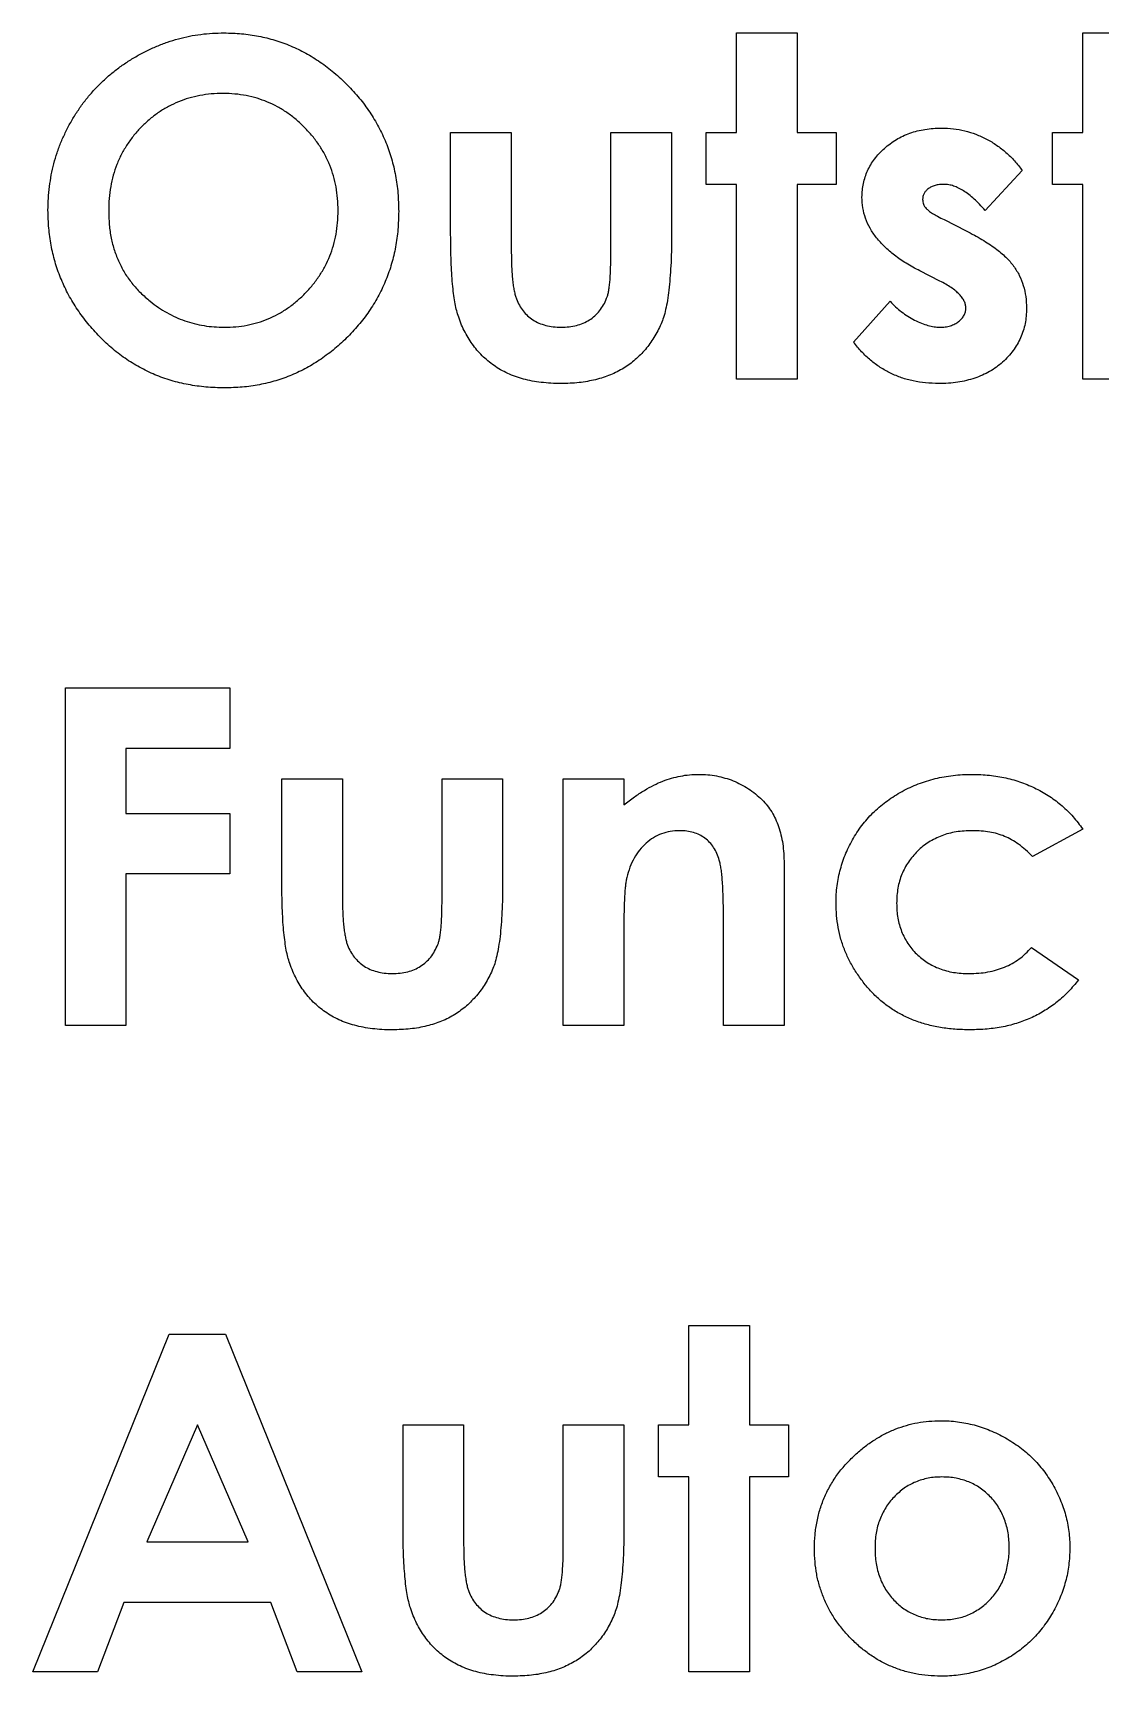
# Model space of a CAD drawing. Header units: millimetres. Extents: x -51 to 558, y -75 to 27.
# Drawn here: x 0.07 to 11.13, y -20.14 to -3.11 of the extents above; entities that cross this region are included whole.
import ezdxf

# ---------------------------------------------------------------- set-up
doc = ezdxf.new("R2010")
doc.units = ezdxf.units.MM

msp = doc.modelspace()

# ---------------------------------------------------------------- linework, layer by layer
at = {"color": 7, "linetype": 'Continuous', "lineweight": 25}
for p, q in [((7.359, -3.109), (7.987, -3.109)), ((7.359, -4.141), (7.359, -3.109)), ((7.987, -3.109), (7.987, -4.141)), ((10.949, -3.109), (11.577, -3.109)), ((10.949, -4.141), (10.949, -3.109)), ((4.397, -4.141), (5.026, -4.141)), ((4.397, -5.198), (4.397, -4.141)), ((5.026, -4.141), (5.026, -5.369)), ((6.058, -4.141), (6.686, -4.141)), ((6.058, -5.39), (6.058, -4.141)), ((6.686, -4.141), (6.686, -5.216)), ((7.045, -4.679), (7.045, -4.141)), ((7.045, -4.141), (7.359, -4.141)), ((7.987, -4.141), (8.391, -4.141)), ((8.391, -4.141), (8.391, -4.679)), ((10.635, -4.679), (10.635, -4.141)), ((10.635, -4.141), (10.949, -4.141)), ((10.321, -4.536), (9.936, -4.949)), ((7.359, -4.679), (7.045, -4.679)), ((7.359, -6.699), (7.359, -4.679)), ((7.987, -4.679), (7.987, -6.699)), ((8.391, -4.679), (7.987, -4.679)), ((10.949, -4.679), (10.635, -4.679)), ((10.949, -6.699), (10.949, -4.679)), ((9.511, -5.045), (9.739, -5.16)), ((9.467, -5.681), (9.259, -5.576)), ((8.571, -6.314), (8.951, -5.891)), ((7.987, -6.699), (7.359, -6.699)), ((11.577, -6.699), (10.949, -6.699)), ((0.404, -9.897), (2.109, -9.897)), ((0.404, -13.397), (0.404, -9.897)), ((2.109, -9.897), (2.109, -10.526)), ((1.032, -10.526), (1.032, -11.199)), ((2.109, -10.526), (1.032, -10.526)), ((2.647, -10.84), (3.276, -10.84)), ((2.647, -11.896), (2.647, -10.84)), ((3.276, -10.84), (3.276, -12.067)), ((4.308, -10.84), (4.936, -10.84)), ((4.308, -12.088), (4.308, -10.84)), ((4.936, -10.84), (4.936, -11.915)), ((5.564, -10.84), (6.192, -10.84)), ((5.564, -13.397), (5.564, -10.84)), ((6.192, -10.84), (6.192, -11.11)), ((1.032, -11.199), (2.109, -11.199)), ((2.109, -11.199), (2.109, -11.827)), ((10.949, -11.361), (10.428, -11.647)), ((7.853, -11.72), (7.853, -13.397)), ((2.109, -11.827), (1.032, -11.827)), ((1.032, -11.827), (1.032, -13.397)), ((6.192, -12.379), (6.192, -13.397)), ((7.224, -13.397), (7.224, -12.287)), ((10.416, -12.59), (10.904, -12.925)), ((1.032, -13.397), (0.404, -13.397)), ((6.192, -13.397), (5.564, -13.397)), ((7.853, -13.397), (7.224, -13.397)), ((6.865, -16.506), (7.494, -16.506)), ((6.865, -17.538), (6.865, -16.506)), ((7.494, -16.506), (7.494, -17.538)), ((0.067, -20.096), (1.481, -16.596)), ((1.481, -16.596), (2.064, -16.596)), ((2.064, -16.596), (3.478, -20.096)), ((1.772, -17.535), (1.248, -18.75)), ((2.297, -18.75), (1.772, -17.535)), ((3.904, -17.538), (4.532, -17.538)), ((3.904, -18.595), (3.904, -17.538)), ((4.532, -17.538), (4.532, -18.766)), ((5.564, -17.538), (6.192, -17.538)), ((5.564, -18.787), (5.564, -17.538)), ((6.192, -17.538), (6.192, -18.613)), ((6.551, -18.077), (6.551, -17.538)), ((6.551, -17.538), (6.865, -17.538)), ((7.494, -17.538), (7.897, -17.538)), ((7.897, -17.538), (7.897, -18.077)), ((6.865, -18.077), (6.551, -18.077)), ((6.865, -20.096), (6.865, -18.077)), ((7.494, -18.077), (7.494, -20.096)), ((7.897, -18.077), (7.494, -18.077)), ((1.248, -18.75), (2.297, -18.75)), ((1.01, -19.378), (0.738, -20.096)), ((2.535, -19.378), (1.01, -19.378)), ((2.807, -20.096), (2.535, -19.378)), ((0.738, -20.096), (0.067, -20.096)), ((3.478, -20.096), (2.807, -20.096)), ((7.494, -20.096), (6.865, -20.096))]:
    msp.add_line(p, q, dxfattribs=at)
for points, knots in [([(0.224, -4.947), (0.225, -4.906), (0.226, -4.824), (0.239, -4.702), (0.257, -4.582), (0.284, -4.465), (0.317, -4.351), (0.36, -4.239), (0.409, -4.13), (0.466, -4.023), (0.529, -3.921), (0.598, -3.823), (0.673, -3.732), (0.754, -3.645), (0.841, -3.564), (0.932, -3.488), (1.031, -3.419), (1.133, -3.355), (1.24, -3.296), (1.35, -3.247), (1.461, -3.204), (1.575, -3.17), (1.69, -3.142), (1.808, -3.123), (1.928, -3.111), (2.008, -3.11), (2.049, -3.109)], [0, 0, 0, 0, 0.043114, 0.085683, 0.127594, 0.169059, 0.210432, 0.251811, 0.293444, 0.335381, 0.377477, 0.418688, 0.459873, 0.500873, 0.541873, 0.583212, 0.624763, 0.666988, 0.70937, 0.751103, 0.792568, 0.833545, 0.874827, 0.916018, 0.957859, 1, 1, 1, 1]), ([(2.049, -3.109), (2.11, -3.111), (2.23, -3.114), (2.406, -3.14), (2.577, -3.182), (2.74, -3.241), (2.897, -3.317), (3.048, -3.41), (3.191, -3.52), (3.327, -3.646), (3.452, -3.782), (3.56, -3.929), (3.652, -4.082), (3.729, -4.243), (3.787, -4.412), (3.828, -4.588), (3.854, -4.771), (3.857, -4.896), (3.859, -4.959)], [0, 0, 0, 0, 0.063396, 0.125157, 0.185649, 0.245977, 0.306108, 0.367351, 0.429902, 0.49454, 0.559373, 0.62241, 0.684357, 0.745807, 0.80743, 0.869996, 0.933928, 1, 1, 1, 1]), ([(2.039, -3.737), (1.998, -3.738), (1.917, -3.74), (1.799, -3.757), (1.685, -3.783), (1.576, -3.822), (1.473, -3.87), (1.374, -3.929), (1.281, -4), (1.193, -4.08), (1.114, -4.169), (1.044, -4.264), (0.985, -4.365), (0.936, -4.472), (0.899, -4.585), (0.872, -4.703), (0.856, -4.828), (0.854, -4.912), (0.853, -4.956)], [0, 0, 0, 0, 0.064609, 0.127512, 0.188521, 0.248708, 0.308598, 0.368812, 0.429888, 0.492802, 0.555743, 0.617485, 0.678969, 0.740198, 0.80236, 0.866245, 0.931707, 1, 1, 1, 1]), ([(3.231, -4.951), (3.23, -4.909), (3.227, -4.827), (3.211, -4.707), (3.184, -4.591), (3.146, -4.481), (3.097, -4.375), (3.037, -4.274), (2.966, -4.178), (2.885, -4.089), (2.797, -4.006), (2.702, -3.935), (2.604, -3.873), (2.499, -3.824), (2.391, -3.785), (2.278, -3.757), (2.16, -3.741), (2.08, -3.738), (2.039, -3.737)], [0, 0, 0, 0, 0.0659391, 0.1297911, 0.1921752, 0.253617, 0.3147191, 0.3762823, 0.438973, 0.5031747, 0.5673295, 0.629651, 0.6906499, 0.7512376, 0.8117541, 0.8727878, 0.9355396, 1, 1, 1, 1]), ([(8.66, -4.812), (8.661, -4.788), (8.662, -4.74), (8.674, -4.67), (8.692, -4.602), (8.717, -4.537), (8.75, -4.475), (8.79, -4.415), (8.838, -4.359), (8.892, -4.305), (8.952, -4.257), (9.016, -4.214), (9.084, -4.177), (9.157, -4.147), (9.233, -4.124), (9.314, -4.108), (9.398, -4.098), (9.456, -4.097), (9.485, -4.096)], [0, 0, 0, 0, 0.05994, 0.117671, 0.174928, 0.2318, 0.288964, 0.34788, 0.407953, 0.471049, 0.534885, 0.597952, 0.661311, 0.725346, 0.790908, 0.857857, 0.927407, 1, 1, 1, 1]), ([(9.485, -4.096), (9.526, -4.097), (9.607, -4.1), (9.726, -4.122), (9.842, -4.158), (9.952, -4.208), (10.057, -4.271), (10.154, -4.347), (10.244, -4.434), (10.295, -4.502), (10.321, -4.536)], [0, 0, 0, 0, 0.124574, 0.247257, 0.369333, 0.493143, 0.618176, 0.742425, 0.869285, 1, 1, 1, 1]), ([(9.511, -4.679), (9.495, -4.68), (9.464, -4.681), (9.419, -4.689), (9.38, -4.703), (9.347, -4.723), (9.321, -4.747), (9.302, -4.774), (9.29, -4.804), (9.289, -4.825), (9.288, -4.836)], [0, 0, 0, 0, 0.161884, 0.309957, 0.442911, 0.569225, 0.685244, 0.791551, 0.893167, 1, 1, 1, 1]), ([(9.936, -4.949), (9.917, -4.927), (9.88, -4.887), (9.824, -4.832), (9.769, -4.785), (9.715, -4.747), (9.663, -4.717), (9.611, -4.696), (9.561, -4.682), (9.528, -4.68), (9.511, -4.679)], [0, 0, 0, 0, 0.165956, 0.317411, 0.45695, 0.583327, 0.699846, 0.806829, 0.906116, 1, 1, 1, 1]), ([(9.259, -5.576), (9.212, -5.55), (9.121, -5.502), (8.999, -5.418), (8.895, -5.329), (8.81, -5.236), (8.742, -5.137), (8.695, -5.033), (8.665, -4.924), (8.662, -4.85), (8.66, -4.812)], [0, 0, 0, 0, 0.157, 0.301381, 0.433469, 0.556161, 0.67109, 0.781738, 0.890052, 1, 1, 1, 1]), ([(9.288, -4.836), (9.29, -4.852), (9.294, -4.887), (9.32, -4.926), (9.355, -4.955), (9.394, -4.983), (9.448, -5.013), (9.489, -5.034), (9.511, -5.045)], [0, 0, 0, 0, 0.152784, 0.317008, 0.424889, 0.573382, 0.764472, 1, 1, 1, 1]), ([(2.054, -6.788), (1.989, -6.787), (1.863, -6.784), (1.678, -6.757), (1.5, -6.716), (1.332, -6.655), (1.172, -6.578), (1.02, -6.484), (0.877, -6.372), (0.743, -6.245), (0.622, -6.106), (0.516, -5.96), (0.425, -5.807), (0.352, -5.647), (0.294, -5.482), (0.254, -5.309), (0.229, -5.13), (0.226, -5.009), (0.224, -4.947)], [0, 0, 0, 0, 0.0667487, 0.131152, 0.1937322, 0.2553255, 0.3163882, 0.3780269, 0.4404057, 0.5045574, 0.5686583, 0.6309862, 0.6922881, 0.7526154, 0.8131995, 0.8740161, 0.9361584, 1, 1, 1, 1]), ([(0.853, -4.956), (0.854, -5.004), (0.857, -5.098), (0.876, -5.235), (0.91, -5.364), (0.958, -5.486), (1.018, -5.6), (1.093, -5.706), (1.181, -5.804), (1.249, -5.862), (1.283, -5.891)], [0, 0, 0, 0, 0.134807, 0.264199, 0.388462, 0.509942, 0.63041, 0.750671, 0.873455, 1, 1, 1, 1]), ([(2.051, -6.16), (2.092, -6.159), (2.171, -6.157), (2.287, -6.141), (2.399, -6.113), (2.506, -6.075), (2.609, -6.026), (2.707, -5.965), (2.799, -5.894), (2.887, -5.813), (2.968, -5.724), (3.038, -5.628), (3.098, -5.528), (3.146, -5.422), (3.185, -5.312), (3.211, -5.196), (3.228, -5.075), (3.23, -4.993), (3.231, -4.951)], [0, 0, 0, 0, 0.064147, 0.126212, 0.186841, 0.246936, 0.307256, 0.368151, 0.430071, 0.493875, 0.557981, 0.62087, 0.682525, 0.744036, 0.805889, 0.868968, 0.933247, 1, 1, 1, 1]), ([(3.859, -4.959), (3.857, -5.022), (3.854, -5.146), (3.829, -5.327), (3.788, -5.501), (3.73, -5.668), (3.655, -5.828), (3.565, -5.98), (3.456, -6.124), (3.334, -6.26), (3.199, -6.383), (3.057, -6.491), (2.907, -6.583), (2.75, -6.659), (2.586, -6.717), (2.415, -6.759), (2.236, -6.784), (2.115, -6.787), (2.054, -6.788)], [0, 0, 0, 0, 0.065722, 0.129508, 0.191722, 0.253161, 0.314316, 0.375952, 0.43862, 0.502973, 0.567129, 0.629552, 0.690477, 0.751072, 0.811668, 0.872929, 0.935501, 1, 1, 1, 1]), ([(4.474, -6.037), (4.467, -6.016), (4.454, -5.97), (4.439, -5.894), (4.427, -5.807), (4.415, -5.708), (4.407, -5.597), (4.402, -5.474), (4.398, -5.34), (4.398, -5.246), (4.397, -5.198)], [0, 0, 0, 0, 0.078489, 0.169084, 0.27382, 0.391507, 0.522919, 0.668204, 0.826661, 1, 1, 1, 1]), ([(6.686, -5.216), (6.686, -5.269), (6.686, -5.371), (6.68, -5.518), (6.671, -5.651), (6.661, -5.771), (6.645, -5.879), (6.627, -5.973), (6.606, -6.055), (6.587, -6.103), (6.578, -6.126)], [0, 0, 0, 0, 0.173509, 0.332669, 0.477542, 0.608237, 0.725864, 0.83063, 0.921266, 1, 1, 1, 1]), ([(9.739, -5.16), (9.767, -5.175), (9.824, -5.204), (9.902, -5.25), (9.975, -5.294), (10.041, -5.34), (10.099, -5.386), (10.15, -5.432), (10.194, -5.478), (10.244, -5.54), (10.293, -5.622), (10.335, -5.729), (10.361, -5.843), (10.364, -5.923), (10.365, -5.963)], [0, 0, 0, 0, 0.089724, 0.174082, 0.252553, 0.325977, 0.394598, 0.457803, 0.516846, 0.571622, 0.676719, 0.781024, 0.887781, 1, 1, 1, 1]), ([(5.026, -5.369), (5.026, -5.397), (5.026, -5.453), (5.029, -5.532), (5.033, -5.604), (5.038, -5.67), (5.046, -5.729), (5.055, -5.781), (5.065, -5.826), (5.082, -5.877), (5.108, -5.932), (5.147, -5.991), (5.194, -6.042), (5.249, -6.085), (5.313, -6.119), (5.383, -6.142), (5.46, -6.158), (5.514, -6.159), (5.542, -6.16)], [0, 0, 0, 0, 0.079209, 0.152021, 0.21846, 0.279211, 0.333765, 0.382147, 0.424476, 0.461742, 0.528577, 0.592159, 0.655492, 0.719257, 0.784372, 0.852388, 0.923237, 1, 1, 1, 1]), ([(6.014, -5.86), (6.018, -5.85), (6.026, -5.827), (6.034, -5.787), (6.042, -5.74), (6.048, -5.685), (6.052, -5.622), (6.055, -5.552), (6.057, -5.473), (6.058, -5.418), (6.058, -5.39)], [0, 0, 0, 0, 0.070118, 0.154778, 0.255145, 0.371211, 0.504546, 0.652553, 0.818173, 1, 1, 1, 1]), ([(9.737, -5.963), (9.736, -5.951), (9.735, -5.927), (9.721, -5.89), (9.699, -5.854), (9.669, -5.818), (9.631, -5.783), (9.584, -5.748), (9.529, -5.713), (9.488, -5.692), (9.467, -5.681)], [0, 0, 0, 0, 0.0880833, 0.180852, 0.2823447, 0.395671, 0.5219055, 0.6653045, 0.8242263, 1, 1, 1, 1]), ([(1.283, -5.891), (1.311, -5.913), (1.367, -5.955), (1.456, -6.01), (1.547, -6.056), (1.642, -6.094), (1.74, -6.124), (1.841, -6.145), (1.946, -6.158), (2.016, -6.159), (2.051, -6.16)], [0, 0, 0, 0, 0.127991, 0.253098, 0.376184, 0.498936, 0.621526, 0.745707, 0.871575, 1, 1, 1, 1]), ([(5.542, -6.16), (5.57, -6.159), (5.623, -6.158), (5.701, -6.143), (5.772, -6.119), (5.836, -6.087), (5.893, -6.043), (5.942, -5.991), (5.984, -5.929), (6.004, -5.884), (6.014, -5.86)], [0, 0, 0, 0, 0.139609, 0.269396, 0.393097, 0.513048, 0.63087, 0.750168, 0.871652, 1, 1, 1, 1]), ([(8.951, -5.891), (8.97, -5.911), (9.007, -5.949), (9.069, -6.001), (9.134, -6.047), (9.204, -6.087), (9.274, -6.118), (9.342, -6.142), (9.405, -6.157), (9.446, -6.159), (9.465, -6.16)], [0, 0, 0, 0, 0.135983, 0.26997, 0.405476, 0.542301, 0.67431, 0.792959, 0.90173, 1, 1, 1, 1]), ([(5.54, -6.744), (5.505, -6.743), (5.437, -6.742), (5.337, -6.732), (5.242, -6.72), (5.153, -6.698), (5.068, -6.672), (4.989, -6.64), (4.915, -6.602), (4.846, -6.558), (4.782, -6.509), (4.723, -6.456), (4.669, -6.397), (4.62, -6.334), (4.576, -6.266), (4.536, -6.194), (4.502, -6.118), (4.483, -6.064), (4.474, -6.037)], [0, 0, 0, 0, 0.0757025, 0.1481241, 0.2174373, 0.2837142, 0.347492, 0.4094563, 0.4694236, 0.5283211, 0.5866309, 0.6441636, 0.7013207, 0.7592287, 0.8175474, 0.876646, 0.9373422, 1, 1, 1, 1]), ([(6.578, -6.126), (6.567, -6.15), (6.544, -6.198), (6.505, -6.266), (6.463, -6.33), (6.416, -6.39), (6.365, -6.445), (6.312, -6.496), (6.253, -6.543), (6.191, -6.585), (6.124, -6.622), (6.053, -6.655), (5.978, -6.682), (5.899, -6.705), (5.815, -6.722), (5.727, -6.735), (5.635, -6.742), (5.572, -6.743), (5.54, -6.744)], [0, 0, 0, 0, 0.062332, 0.123038, 0.182379, 0.241301, 0.29909, 0.356854, 0.414585, 0.47302, 0.531768, 0.592415, 0.654416, 0.71783, 0.784562, 0.853315, 0.92484, 1, 1, 1, 1]), ([(10.365, -5.963), (10.364, -5.991), (10.363, -6.044), (10.352, -6.123), (10.332, -6.198), (10.305, -6.27), (10.27, -6.339), (10.227, -6.403), (10.177, -6.465), (10.118, -6.522), (10.054, -6.575), (9.983, -6.619), (9.909, -6.658), (9.828, -6.689), (9.742, -6.714), (9.651, -6.731), (9.554, -6.742), (9.488, -6.743), (9.454, -6.744)], [0, 0, 0, 0, 0.061038, 0.119467, 0.177091, 0.233802, 0.290658, 0.348169, 0.406675, 0.467463, 0.529305, 0.591162, 0.653843, 0.717507, 0.783634, 0.852605, 0.92441, 1, 1, 1, 1]), ([(9.465, -6.16), (9.485, -6.16), (9.522, -6.159), (9.575, -6.147), (9.622, -6.128), (9.662, -6.102), (9.695, -6.072), (9.719, -6.038), (9.734, -6.001), (9.736, -5.976), (9.737, -5.963)], [0, 0, 0, 0, 0.156876, 0.30156, 0.436096, 0.564305, 0.685772, 0.795668, 0.897268, 1, 1, 1, 1]), ([(9.454, -6.744), (9.409, -6.742), (9.321, -6.739), (9.192, -6.72), (9.07, -6.686), (8.956, -6.638), (8.848, -6.578), (8.747, -6.503), (8.653, -6.415), (8.598, -6.348), (8.571, -6.314)], [0, 0, 0, 0, 0.132113, 0.259326, 0.382032, 0.502496, 0.623101, 0.745417, 0.869866, 1, 1, 1, 1]), ([(6.192, -11.11), (6.228, -11.083), (6.297, -11.029), (6.401, -10.961), (6.499, -10.906), (6.594, -10.863), (6.686, -10.833), (6.779, -10.811), (6.872, -10.797), (6.935, -10.796), (6.966, -10.795)], [0, 0, 0, 0, 0.15958, 0.304989, 0.436681, 0.556242, 0.668759, 0.779379, 0.889778, 1, 1, 1, 1]), ([(6.966, -10.795), (6.998, -10.796), (7.061, -10.797), (7.153, -10.809), (7.24, -10.831), (7.325, -10.859), (7.406, -10.897), (7.484, -10.942), (7.557, -10.996), (7.602, -11.038), (7.625, -11.058)], [0, 0, 0, 0, 0.131105, 0.257369, 0.381171, 0.503299, 0.625248, 0.747811, 0.872434, 1, 1, 1, 1]), ([(8.391, -12.128), (8.392, -12.098), (8.393, -12.038), (8.401, -11.949), (8.415, -11.862), (8.436, -11.777), (8.461, -11.693), (8.492, -11.612), (8.529, -11.532), (8.571, -11.454), (8.619, -11.379), (8.671, -11.308), (8.727, -11.241), (8.788, -11.179), (8.854, -11.121), (8.923, -11.066), (8.998, -11.016), (9.076, -10.97), (9.158, -10.928), (9.243, -10.893), (9.33, -10.863), (9.419, -10.838), (9.511, -10.818), (9.605, -10.805), (9.702, -10.796), (9.767, -10.795), (9.8, -10.795)], [0, 0, 0, 0, 0.04178, 0.082754, 0.123414, 0.164008, 0.203946, 0.244108, 0.284806, 0.325652, 0.366693, 0.407226, 0.447431, 0.487721, 0.528074, 0.568874, 0.610175, 0.652259, 0.694677, 0.737185, 0.779671, 0.822317, 0.865682, 0.909495, 0.954337, 1, 1, 1, 1]), ([(9.8, -10.795), (9.831, -10.795), (9.891, -10.796), (9.981, -10.803), (10.067, -10.815), (10.152, -10.831), (10.234, -10.851), (10.314, -10.878), (10.391, -10.908), (10.49, -10.953), (10.608, -11.021), (10.736, -11.118), (10.851, -11.232), (10.916, -11.318), (10.949, -11.361)], [0, 0, 0, 0, 0.068895, 0.135875, 0.201161, 0.265919, 0.329296, 0.391813, 0.45391, 0.515787, 0.637804, 0.757893, 0.877979, 1, 1, 1, 1]), ([(7.625, -11.058), (7.643, -11.078), (7.68, -11.117), (7.726, -11.184), (7.765, -11.257), (7.798, -11.336), (7.822, -11.423), (7.84, -11.516), (7.851, -11.616), (7.852, -11.685), (7.853, -11.72)], [0, 0, 0, 0, 0.111198, 0.22321, 0.337546, 0.456528, 0.581244, 0.713405, 0.852659, 1, 1, 1, 1]), ([(6.771, -11.378), (6.738, -11.38), (6.674, -11.383), (6.582, -11.408), (6.497, -11.449), (6.421, -11.506), (6.353, -11.577), (6.297, -11.662), (6.252, -11.758), (6.232, -11.828), (6.222, -11.865)], [0, 0, 0, 0, 0.123024, 0.240658, 0.35739, 0.477137, 0.600009, 0.725225, 0.857762, 1, 1, 1, 1]), ([(7.224, -12.287), (7.224, -12.251), (7.224, -12.181), (7.222, -12.082), (7.218, -11.992), (7.215, -11.912), (7.208, -11.841), (7.202, -11.78), (7.192, -11.729), (7.18, -11.674), (7.159, -11.614), (7.125, -11.552), (7.083, -11.499), (7.033, -11.455), (6.977, -11.42), (6.913, -11.396), (6.844, -11.381), (6.796, -11.379), (6.771, -11.378)], [0, 0, 0, 0, 0.093679, 0.179518, 0.256937, 0.32593, 0.387213, 0.440139, 0.484952, 0.522188, 0.586422, 0.647004, 0.704202, 0.760716, 0.817414, 0.875213, 0.935194, 1, 1, 1, 1]), ([(9.803, -11.378), (9.775, -11.379), (9.719, -11.38), (9.637, -11.39), (9.56, -11.406), (9.486, -11.429), (9.417, -11.46), (9.352, -11.496), (9.291, -11.539), (9.235, -11.589), (9.185, -11.644), (9.14, -11.702), (9.103, -11.765), (9.072, -11.83), (9.048, -11.9), (9.031, -11.974), (9.021, -12.051), (9.02, -12.104), (9.019, -12.131)], [0, 0, 0, 0, 0.07011, 0.1372, 0.201727, 0.264377, 0.325827, 0.387007, 0.447549, 0.508966, 0.569917, 0.629749, 0.689227, 0.748302, 0.808949, 0.870235, 0.933905, 1, 1, 1, 1]), ([(10.428, -11.647), (10.405, -11.624), (10.359, -11.578), (10.285, -11.52), (10.213, -11.471), (10.139, -11.436), (10.063, -11.409), (9.982, -11.391), (9.895, -11.38), (9.834, -11.379), (9.803, -11.378)], [0, 0, 0, 0, 0.143846, 0.276507, 0.399014, 0.513165, 0.625101, 0.742651, 0.867304, 1, 1, 1, 1]), ([(2.724, -12.736), (2.717, -12.714), (2.704, -12.669), (2.689, -12.593), (2.677, -12.506), (2.665, -12.406), (2.657, -12.296), (2.652, -12.173), (2.648, -12.039), (2.648, -11.945), (2.647, -11.896)], [0, 0, 0, 0, 0.078489, 0.169084, 0.27382, 0.391507, 0.522919, 0.668204, 0.826661, 1, 1, 1, 1]), ([(4.936, -11.915), (4.936, -11.968), (4.936, -12.07), (4.93, -12.217), (4.921, -12.35), (4.911, -12.47), (4.895, -12.578), (4.877, -12.672), (4.856, -12.754), (4.837, -12.802), (4.828, -12.825)], [0, 0, 0, 0, 0.173509, 0.332669, 0.477542, 0.608237, 0.725864, 0.83063, 0.921266, 1, 1, 1, 1]), ([(6.222, -11.865), (6.219, -11.876), (6.214, -11.902), (6.209, -11.945), (6.203, -11.996), (6.2, -12.056), (6.196, -12.124), (6.194, -12.202), (6.193, -12.288), (6.192, -12.348), (6.192, -12.379)], [0, 0, 0, 0, 0.06792, 0.151476, 0.251213, 0.366854, 0.500124, 0.650932, 0.816647, 1, 1, 1, 1]), ([(3.276, -12.067), (3.276, -12.096), (3.276, -12.151), (3.279, -12.231), (3.283, -12.303), (3.288, -12.369), (3.296, -12.428), (3.305, -12.48), (3.315, -12.525), (3.332, -12.576), (3.358, -12.631), (3.397, -12.69), (3.444, -12.74), (3.499, -12.784), (3.563, -12.818), (3.633, -12.841), (3.71, -12.857), (3.764, -12.858), (3.792, -12.859)], [0, 0, 0, 0, 0.079209, 0.152021, 0.21846, 0.279211, 0.333765, 0.382147, 0.424476, 0.461742, 0.528577, 0.592159, 0.655492, 0.719257, 0.784372, 0.852388, 0.923237, 1, 1, 1, 1]), ([(4.264, -12.559), (4.268, -12.548), (4.276, -12.525), (4.284, -12.486), (4.292, -12.439), (4.298, -12.384), (4.302, -12.321), (4.305, -12.25), (4.307, -12.172), (4.308, -12.117), (4.308, -12.088)], [0, 0, 0, 0, 0.070118, 0.154778, 0.255145, 0.371211, 0.504546, 0.652553, 0.818173, 1, 1, 1, 1]), ([(9.781, -13.442), (9.728, -13.441), (9.625, -13.439), (9.475, -13.42), (9.333, -13.39), (9.2, -13.347), (9.076, -13.291), (8.961, -13.223), (8.855, -13.143), (8.758, -13.051), (8.673, -12.951), (8.598, -12.845), (8.533, -12.737), (8.482, -12.623), (8.44, -12.505), (8.412, -12.383), (8.394, -12.257), (8.392, -12.171), (8.391, -12.128)], [0, 0, 0, 0, 0.073961, 0.144454, 0.211738, 0.276369, 0.339454, 0.401479, 0.463348, 0.525569, 0.587249, 0.6475, 0.706274, 0.764081, 0.82189, 0.880347, 0.939448, 1, 1, 1, 1]), ([(9.019, -12.131), (9.02, -12.157), (9.021, -12.209), (9.031, -12.284), (9.046, -12.355), (9.07, -12.423), (9.099, -12.487), (9.134, -12.547), (9.176, -12.604), (9.225, -12.657), (9.278, -12.704), (9.336, -12.746), (9.398, -12.781), (9.465, -12.809), (9.535, -12.832), (9.609, -12.848), (9.688, -12.857), (9.741, -12.858), (9.769, -12.859)], [0, 0, 0, 0, 0.06691, 0.130646, 0.19305, 0.253634, 0.313202, 0.372057, 0.432217, 0.49304, 0.554349, 0.614639, 0.675044, 0.736013, 0.798675, 0.86341, 0.930109, 1, 1, 1, 1]), ([(3.792, -12.859), (3.82, -12.858), (3.873, -12.856), (3.951, -12.842), (4.022, -12.818), (4.086, -12.785), (4.143, -12.742), (4.192, -12.69), (4.234, -12.628), (4.254, -12.582), (4.264, -12.559)], [0, 0, 0, 0, 0.139609, 0.269396, 0.393097, 0.513048, 0.63087, 0.750168, 0.871652, 1, 1, 1, 1]), ([(9.769, -12.859), (9.802, -12.858), (9.868, -12.857), (9.964, -12.844), (10.054, -12.823), (10.138, -12.794), (10.217, -12.755), (10.289, -12.709), (10.357, -12.654), (10.396, -12.611), (10.416, -12.59)], [0, 0, 0, 0, 0.139547, 0.272375, 0.398725, 0.521824, 0.641341, 0.759786, 0.8788, 1, 1, 1, 1]), ([(3.79, -13.442), (3.755, -13.442), (3.687, -13.441), (3.587, -13.431), (3.492, -13.418), (3.403, -13.396), (3.318, -13.371), (3.239, -13.339), (3.165, -13.301), (3.096, -13.257), (3.032, -13.208), (2.973, -13.155), (2.919, -13.096), (2.87, -13.033), (2.826, -12.965), (2.786, -12.893), (2.752, -12.817), (2.733, -12.763), (2.724, -12.736)], [0, 0, 0, 0, 0.0757025, 0.1481241, 0.2174373, 0.2837142, 0.347492, 0.4094563, 0.4694236, 0.5283211, 0.5866309, 0.6441636, 0.7013207, 0.7592287, 0.8175474, 0.876646, 0.9373422, 1, 1, 1, 1]), ([(4.828, -12.825), (4.817, -12.849), (4.794, -12.897), (4.755, -12.965), (4.713, -13.029), (4.666, -13.089), (4.615, -13.143), (4.562, -13.195), (4.503, -13.241), (4.441, -13.283), (4.374, -13.321), (4.303, -13.354), (4.228, -13.381), (4.149, -13.404), (4.065, -13.421), (3.977, -13.434), (3.885, -13.44), (3.822, -13.442), (3.79, -13.442)], [0, 0, 0, 0, 0.062332, 0.123038, 0.182379, 0.241301, 0.29909, 0.356854, 0.414585, 0.47302, 0.531768, 0.592415, 0.654416, 0.71783, 0.784562, 0.853315, 0.92484, 1, 1, 1, 1]), ([(10.904, -12.925), (10.87, -12.966), (10.803, -13.048), (10.687, -13.153), (10.561, -13.243), (10.425, -13.316), (10.279, -13.373), (10.122, -13.414), (9.955, -13.437), (9.84, -13.441), (9.781, -13.442)], [0, 0, 0, 0, 0.124735, 0.246154, 0.365612, 0.485127, 0.606563, 0.731916, 0.862718, 1, 1, 1, 1]), ([(8.601, -17.836), (8.632, -17.809), (8.695, -17.755), (8.797, -17.686), (8.901, -17.626), (9.009, -17.577), (9.12, -17.54), (9.236, -17.513), (9.354, -17.497), (9.434, -17.495), (9.475, -17.494)], [0, 0, 0, 0, 0.131014, 0.258464, 0.38258, 0.504991, 0.627227, 0.749297, 0.87369, 1, 1, 1, 1]), ([(9.475, -17.494), (9.505, -17.494), (9.563, -17.495), (9.651, -17.504), (9.737, -17.518), (9.822, -17.537), (9.905, -17.562), (9.987, -17.593), (10.068, -17.629), (10.147, -17.671), (10.223, -17.717), (10.296, -17.767), (10.364, -17.822), (10.428, -17.88), (10.486, -17.944), (10.542, -18.01), (10.592, -18.081), (10.638, -18.155), (10.679, -18.232), (10.715, -18.311), (10.746, -18.391), (10.771, -18.473), (10.791, -18.556), (10.804, -18.642), (10.813, -18.728), (10.814, -18.786), (10.814, -18.815)], [0, 0, 0, 0, 0.042599, 0.084364, 0.126142, 0.167706, 0.209066, 0.250973, 0.293148, 0.336041, 0.378761, 0.420893, 0.462622, 0.503914, 0.545188, 0.586138, 0.627722, 0.669585, 0.711432, 0.752691, 0.793971, 0.834592, 0.875577, 0.91664, 0.958072, 1, 1, 1, 1]), ([(8.167, -18.819), (8.168, -18.771), (8.171, -18.676), (8.192, -18.538), (8.225, -18.405), (8.273, -18.278), (8.334, -18.157), (8.409, -18.043), (8.498, -17.935), (8.566, -17.87), (8.601, -17.836)], [0, 0, 0, 0, 0.130489, 0.256474, 0.379237, 0.500978, 0.622367, 0.744855, 0.870259, 1, 1, 1, 1]), ([(9.489, -18.077), (9.465, -18.078), (9.417, -18.079), (9.346, -18.088), (9.28, -18.105), (9.215, -18.128), (9.155, -18.157), (9.096, -18.192), (9.043, -18.236), (8.992, -18.284), (8.945, -18.337), (8.906, -18.395), (8.87, -18.455), (8.844, -18.52), (8.821, -18.588), (8.806, -18.66), (8.796, -18.736), (8.795, -18.788), (8.795, -18.814)], [0, 0, 0, 0, 0.0644156, 0.1268029, 0.1874227, 0.2465175, 0.3062853, 0.3657031, 0.4264774, 0.4886218, 0.5508955, 0.6126785, 0.673914, 0.7357342, 0.798735, 0.8632901, 0.9306652, 1, 1, 1, 1]), ([(10.186, -18.814), (10.185, -18.787), (10.185, -18.735), (10.175, -18.658), (10.16, -18.586), (10.138, -18.517), (10.111, -18.452), (10.077, -18.391), (10.037, -18.334), (9.991, -18.281), (9.94, -18.233), (9.886, -18.191), (9.828, -18.156), (9.767, -18.127), (9.702, -18.105), (9.634, -18.088), (9.563, -18.079), (9.514, -18.078), (9.489, -18.077)], [0, 0, 0, 0, 0.070243, 0.13784, 0.202698, 0.265406, 0.326938, 0.388125, 0.449117, 0.511101, 0.572086, 0.632197, 0.691339, 0.750564, 0.810546, 0.871335, 0.934654, 1, 1, 1, 1]), ([(3.98, -19.434), (3.974, -19.413), (3.96, -19.367), (3.945, -19.292), (3.933, -19.204), (3.922, -19.105), (3.914, -18.994), (3.908, -18.872), (3.905, -18.737), (3.904, -18.644), (3.904, -18.595)], [0, 0, 0, 0, 0.078489, 0.169084, 0.27382, 0.391507, 0.522919, 0.668204, 0.826661, 1, 1, 1, 1]), ([(6.192, -18.613), (6.192, -18.667), (6.192, -18.769), (6.186, -18.915), (6.178, -19.049), (6.167, -19.169), (6.152, -19.276), (6.133, -19.371), (6.112, -19.452), (6.093, -19.501), (6.084, -19.523)], [0, 0, 0, 0, 0.173509, 0.332669, 0.477542, 0.608237, 0.725864, 0.83063, 0.921266, 1, 1, 1, 1]), ([(4.532, -18.766), (4.532, -18.795), (4.532, -18.85), (4.535, -18.929), (4.539, -19.002), (4.545, -19.068), (4.552, -19.126), (4.561, -19.178), (4.572, -19.224), (4.588, -19.274), (4.614, -19.33), (4.653, -19.388), (4.701, -19.439), (4.756, -19.483), (4.819, -19.517), (4.89, -19.54), (4.967, -19.555), (5.02, -19.557), (5.048, -19.558)], [0, 0, 0, 0, 0.079209, 0.152021, 0.21846, 0.279211, 0.333765, 0.382147, 0.424476, 0.461742, 0.528577, 0.592159, 0.655492, 0.719257, 0.784372, 0.852388, 0.923237, 1, 1, 1, 1]), ([(5.521, -19.258), (5.524, -19.247), (5.533, -19.224), (5.54, -19.184), (5.548, -19.137), (5.554, -19.082), (5.558, -19.02), (5.562, -18.949), (5.564, -18.871), (5.564, -18.816), (5.564, -18.787)], [0, 0, 0, 0, 0.070118, 0.154778, 0.255145, 0.371211, 0.504546, 0.652553, 0.818173, 1, 1, 1, 1]), ([(9.478, -20.141), (9.433, -20.14), (9.346, -20.137), (9.217, -20.12), (9.093, -20.089), (8.974, -20.047), (8.859, -19.993), (8.75, -19.926), (8.646, -19.847), (8.549, -19.758), (8.459, -19.659), (8.381, -19.555), (8.315, -19.445), (8.261, -19.33), (8.219, -19.209), (8.188, -19.084), (8.171, -18.953), (8.168, -18.865), (8.167, -18.819)], [0, 0, 0, 0, 0.064375, 0.126884, 0.188201, 0.248894, 0.309599, 0.371125, 0.433466, 0.498143, 0.562593, 0.625474, 0.687114, 0.748125, 0.809457, 0.871431, 0.934611, 1, 1, 1, 1]), ([(8.795, -18.814), (8.795, -18.841), (8.796, -18.894), (8.806, -18.971), (8.821, -19.045), (8.843, -19.114), (8.87, -19.18), (8.904, -19.242), (8.944, -19.3), (8.99, -19.353), (9.04, -19.401), (9.094, -19.443), (9.152, -19.479), (9.213, -19.508), (9.277, -19.53), (9.344, -19.547), (9.414, -19.555), (9.462, -19.557), (9.487, -19.558)], [0, 0, 0, 0, 0.071358, 0.139456, 0.204809, 0.268587, 0.330587, 0.392213, 0.45361, 0.515092, 0.576402, 0.636039, 0.695407, 0.753981, 0.813285, 0.873377, 0.935374, 1, 1, 1, 1]), ([(10.814, -18.815), (10.814, -18.845), (10.812, -18.903), (10.804, -18.99), (10.79, -19.076), (10.771, -19.161), (10.745, -19.243), (10.715, -19.325), (10.679, -19.404), (10.638, -19.482), (10.591, -19.557), (10.541, -19.629), (10.486, -19.695), (10.428, -19.759), (10.365, -19.817), (10.298, -19.871), (10.228, -19.922), (10.153, -19.967), (10.076, -20.008), (9.996, -20.044), (9.915, -20.074), (9.831, -20.099), (9.745, -20.118), (9.658, -20.131), (9.568, -20.14), (9.508, -20.141), (9.478, -20.141)], [0, 0, 0, 0, 0.042168, 0.083839, 0.125192, 0.166335, 0.207602, 0.24867, 0.290582, 0.332926, 0.374978, 0.416741, 0.457857, 0.498809, 0.539516, 0.58042, 0.62191, 0.663502, 0.705394, 0.746864, 0.788245, 0.829736, 0.871532, 0.913825, 0.956495, 1, 1, 1, 1]), ([(9.487, -19.558), (9.511, -19.557), (9.56, -19.556), (9.63, -19.545), (9.698, -19.53), (9.762, -19.507), (9.823, -19.477), (9.881, -19.441), (9.936, -19.399), (9.987, -19.35), (10.034, -19.297), (10.075, -19.239), (10.109, -19.177), (10.137, -19.111), (10.159, -19.042), (10.174, -18.969), (10.185, -18.893), (10.186, -18.84), (10.186, -18.814)], [0, 0, 0, 0, 0.064469, 0.1263967, 0.1869392, 0.2460992, 0.3053481, 0.3645717, 0.4249244, 0.4869522, 0.5495505, 0.6111493, 0.6729219, 0.7350103, 0.7980486, 0.8626429, 0.9300413, 1, 1, 1, 1]), ([(5.048, -19.558), (5.076, -19.557), (5.13, -19.555), (5.207, -19.541), (5.278, -19.517), (5.343, -19.484), (5.399, -19.44), (5.449, -19.388), (5.49, -19.327), (5.51, -19.281), (5.521, -19.258)], [0, 0, 0, 0, 0.139609, 0.269396, 0.393097, 0.513048, 0.63087, 0.750168, 0.871652, 1, 1, 1, 1]), ([(5.046, -20.141), (5.011, -20.141), (4.943, -20.14), (4.843, -20.13), (4.748, -20.117), (4.659, -20.095), (4.574, -20.07), (4.495, -20.037), (4.421, -19.999), (4.352, -19.956), (4.288, -19.906), (4.229, -19.853), (4.176, -19.794), (4.127, -19.731), (4.082, -19.664), (4.043, -19.592), (4.008, -19.515), (3.99, -19.462), (3.98, -19.434)], [0, 0, 0, 0, 0.075703, 0.148124, 0.217437, 0.283714, 0.347492, 0.409456, 0.469424, 0.528321, 0.586631, 0.644164, 0.701321, 0.759229, 0.817547, 0.876646, 0.937342, 1, 1, 1, 1]), ([(6.084, -19.523), (6.073, -19.548), (6.051, -19.595), (6.012, -19.663), (5.97, -19.728), (5.923, -19.787), (5.872, -19.842), (5.818, -19.894), (5.759, -19.94), (5.697, -19.982), (5.63, -20.02), (5.56, -20.053), (5.485, -20.08), (5.405, -20.102), (5.321, -20.12), (5.234, -20.132), (5.141, -20.139), (5.078, -20.14), (5.046, -20.141)], [0, 0, 0, 0, 0.062332, 0.1230379, 0.1823786, 0.2413008, 0.2990903, 0.3568542, 0.4145848, 0.4730195, 0.5317679, 0.5924152, 0.6544159, 0.7178297, 0.7845615, 0.8533147, 0.9248399, 1, 1, 1, 1])]:
    msp.add_open_spline(points, degree=3, knots=knots, dxfattribs=at)

doc.saveas('drawing.dxf')
